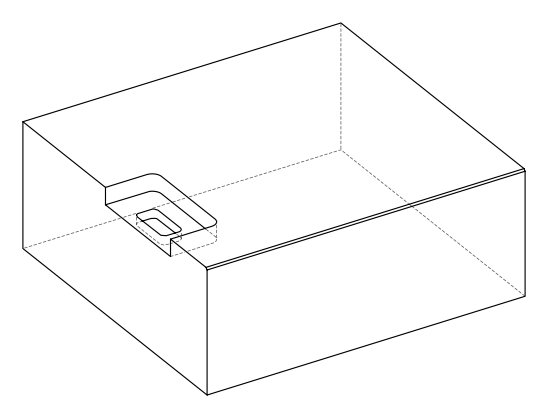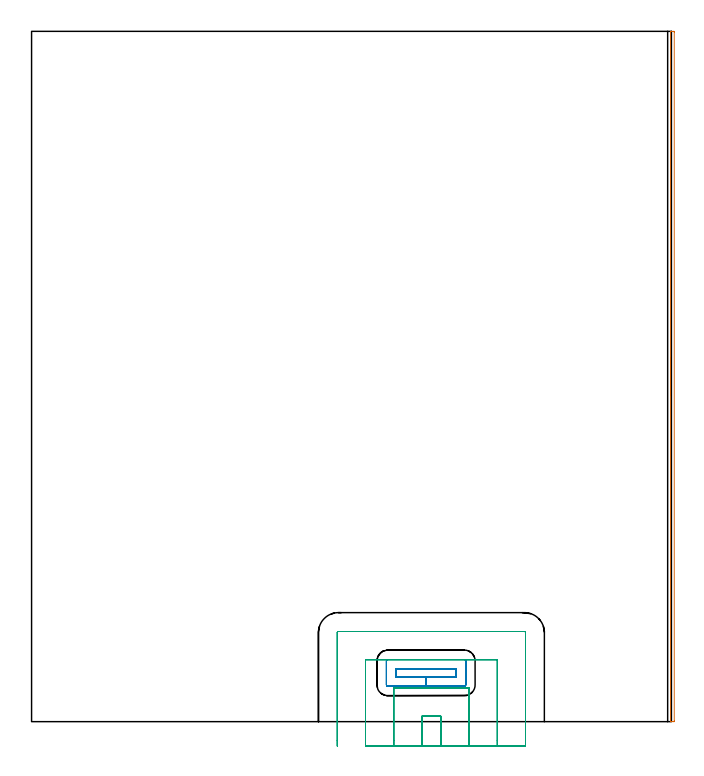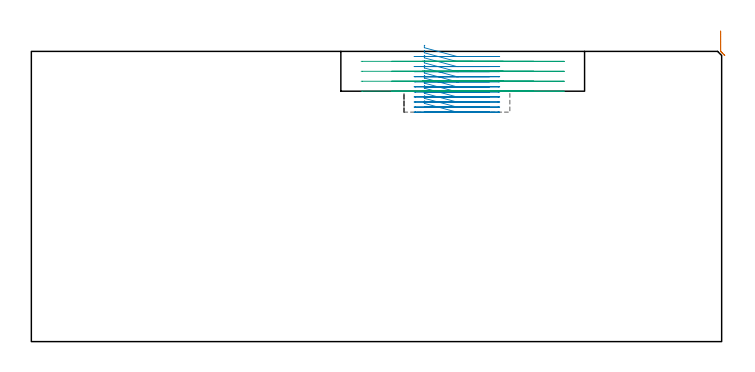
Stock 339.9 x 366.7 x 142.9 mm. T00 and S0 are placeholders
(PLAN: 3 operations, 2 tool changes, 15.8 min)
(1 AREA_MILL | FG_CHAMFER_SURFACE | UGT0205_001 | 3.08 min | 733 mm3)
(2 MILL_RECTANGULAR_POCKET | POCKET_RECTANGULAR_STRAIGHT | NXT0201_013 | Follow Part, ap 2.5, ae 75% | 5.6 min | 36874 mm3)
(3 MILL_SLOT | SLOT_PARTIAL_RECTANGULAR | UGT0201_104 | Follow Part, ap 5, ae 75% | 7.07 min | 111095 mm3)
(TOOL UGT0205_001 | Chamfer Mill 20 x 3 x 45 deg. | D20 FL50 Z2)
(TOOL NXT0201_013 | ENDMILL 10mm | D10 FL30 Z4)
(TOOL UGT0201_104 | End Mill 20 mm | D20 FL22 Z2)
(OP 1 AREA_MILL)
G17 G21 G94 G90
T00 M6
G54
G17 G0 G90 X339.401 Y173.35 S1061 M3
G43 Z152.9 H0
Z152.898
G94 G1 Y173.388 Z152.027 F250.
Y173.502 Z151.162
Y173.69 Z150.31
Y173.953 Z149.478
Y174.287 Z148.672
Y174.69 Z147.898
Y175.158 Z147.163
Y175.689 Z146.47
Y176.279 Z145.827
Y176.922 Z145.238
Y177.614 Z144.707
Y178.35 Z144.238
Y179.124 Z143.835
Y179.93 Z143.501
Y180.762 Z143.239
Y181.613 Z143.05
Y182.478 Z142.936
Y183.35 Z142.898
X339.4 Y366.526 Z142.9
X339.403 Y366.691 Z142.888
X339.443 Y366.7 Z142.848
X339.832 Z142.467
X340.152 Z142.147
X340.844 Z141.451
X341.19 Z141.106
X341.391 Y366.698 Z140.905
X341.397 Y366.526 Z140.903
X341.4 Y366.247 Z140.9
Y0.342
X341.398 Y0.174 Z140.902
X341.391 Y0.002 Z140.905
X341.19 Y0. Z141.106
X340.844 Z141.451
X340.152 Z142.147
X339.833 Z142.467
X339.443 Z142.848
X339.407 Z142.884
X339.402 Y0.095 Z142.893
Y0.127 Z142.896
X339.403 Y0.173 Z142.897
X339.401 Y183.35 Z142.898
Y184.221 Z142.936
Y185.086 Z143.05
Y185.938 Z143.239
Y186.77 Z143.502
Y187.576 Z143.835
Y188.35 Z144.238
Y189.086 Z144.707
Y189.778 Z145.238
Y190.421 Z145.827
Y191.01 Z146.471
Y191.541 Z147.163
Y192.01 Z147.898
Y192.413 Z148.672
Y192.747 Z149.478
Y193.009 Z150.31
Y193.198 Z151.162
Y193.312 Z152.027
Y193.35 Z152.899
G0 Z152.9
M5
M2
(OP 2 MILL_RECTANGULAR_POCKET)
G17 G21 G94 G90
T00 M6
G54
G17 G0 G90 X193.745 Y28. S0 M3
G43 Z152.9 H0
Z145.9
G94 G1 X193.5 Z145.834 F250.
Y23.8 Z144.709
X209.55 Z140.408
X225.6 F500.
Y28.
X193.5
Y23.8
X209.55
Y18.8
X229.9
G3 X230.6 Y19.5 R0.7
G1 Y32.3
G3 X229.9 Y33. R0.7
G1 X189.2
G3 X188.5 Y32.3 R0.7
G1 Y19.5
G3 X189.2 Y18.8 R0.7
G1 X209.55
X210.55
G0 X193.745 Y28. Z143.408
G1 X193.5 Z143.343 F250.
Y23.8 Z142.217
X209.55 Z137.917
X225.6 F500.
Y28.
X193.5
Y23.8
X209.55
Y18.8
X229.9
G3 X230.6 Y19.5 R0.7
G1 Y32.3
G3 X229.9 Y33. R0.7
G1 X189.2
G3 X188.5 Y32.3 R0.7
G1 Y19.5
G3 X189.2 Y18.8 R0.7
G1 X209.55
X210.55
G0 X193.745 Y28. Z140.917
G1 X193.5 Z140.851 F250.
Y23.8 Z139.726
X209.55 Z135.425
X225.6 F500.
Y28.
X193.5
Y23.8
X209.55
Y18.8
X229.9
G3 X230.6 Y19.5 R0.7
G1 Y32.3
G3 X229.9 Y33. R0.7
G1 X189.2
G3 X188.5 Y32.3 R0.7
G1 Y19.5
G3 X189.2 Y18.8 R0.7
G1 X209.55
X210.55
G0 X193.745 Y28. Z138.425
G1 X193.5 Z138.359 F250.
Y23.8 Z137.234
X209.55 Z132.933
X225.6 F500.
Y28.
X193.5
Y23.8
X209.55
Y18.8
X229.9
G3 X230.6 Y19.5 R0.7
G1 Y32.3
G3 X229.9 Y33. R0.7
G1 X189.2
G3 X188.5 Y32.3 R0.7
G1 Y19.5
G3 X189.2 Y18.8 R0.7
G1 X209.55
X210.55
G0 X193.745 Y28. Z135.933
G1 X193.5 Z135.868 F250.
Y23.8 Z134.742
X209.55 Z130.442
X225.6 F500.
Y28.
X193.5
Y23.8
X209.55
Y18.8
X229.9
G3 X230.6 Y19.5 R0.7
G1 Y32.3
G3 X229.9 Y33. R0.7
G1 X189.2
G3 X188.5 Y32.3 R0.7
G1 Y19.5
G3 X189.2 Y18.8 R0.7
G1 X209.55
X210.55
G0 X193.745 Y28. Z133.442
G1 X193.5 Z133.376 F250.
Y23.8 Z132.251
X209.55 Z127.95
X225.6 F500.
Y28.
X193.5
Y23.8
X209.55
Y18.8
X229.9
G3 X230.6 Y19.5 R0.7
G1 Y32.3
G3 X229.9 Y33. R0.7
G1 X189.2
G3 X188.5 Y32.3 R0.7
G1 Y19.5
G3 X189.2 Y18.8 R0.7
G1 X209.55
X210.55
G0 X193.745 Y28. Z130.95
G1 X193.5 Z130.884 F250.
Y23.8 Z129.759
X209.55 Z125.458
X225.6 F500.
Y28.
X193.5
Y23.8
X209.55
Y18.8
X229.9
G3 X230.6 Y19.5 R0.7
G1 Y32.3
G3 X229.9 Y33. R0.7
G1 X189.2
G3 X188.5 Y32.3 R0.7
G1 Y19.5
G3 X189.2 Y18.8 R0.7
G1 X209.55
X210.55
G0 X193.745 Y28. Z128.458
G1 X193.5 Z128.393 F250.
Y23.8 Z127.267
X209.55 Z122.967
X225.6 F500.
Y28.
X193.5
Y23.8
X209.55
Y18.8
X229.9
G3 X230.6 Y19.5 R0.7
G1 Y32.3
G3 X229.9 Y33. R0.7
G1 X189.2
G3 X188.5 Y32.3 R0.7
G1 Y19.5
G3 X189.2 Y18.8 R0.7
G1 X209.55
X210.55
G0 X193.745 Y28. Z125.967
G1 X193.5 Z125.901 F250.
Y23.8 Z124.776
X209.55 Z120.475
X225.6 F500.
Y28.
X193.5
Y23.8
X209.55
Y18.8
X229.9
G3 X230.6 Y19.5 R0.7
G1 Y32.3
G3 X229.9 Y33. R0.7
G1 X189.2
G3 X188.5 Y32.3 R0.7
G1 Y19.5
G3 X189.2 Y18.8 R0.7
G1 X209.55
X210.55
G0 X193.745 Y28. Z123.475
G1 X193.5 Z123.409 F250.
Y23.8 Z122.284
X209.55 Z117.983
X225.6 F500.
Y28.
X193.5
Y23.8
X209.55
Y18.8
X229.9
G3 X230.6 Y19.5 R0.7
G1 Y32.3
G3 X229.9 Y33. R0.7
G1 X189.2
G3 X188.5 Y32.3 R0.7
G1 Y19.5
G3 X189.2 Y18.8 R0.7
G1 X209.55
X210.55
G0 X193.745 Y28. Z120.983
G1 X193.5 Z120.918 F250.
Y23.8 Z119.792
X209.55 Z115.492
X225.6 F500.
Y28.
X193.5
Y23.8
X209.55
Y18.8
X229.9
G3 X230.6 Y19.5 R0.7
G1 Y32.3
G3 X229.9 Y33. R0.7
G1 X189.2
G3 X188.5 Y32.3 R0.7
G1 Y19.5
G3 X189.2 Y18.8 R0.7
G1 X209.55
X210.55
G0 X193.745 Y28. Z118.492
G1 X193.5 Z118.426 F250.
Y23.8 Z117.301
X209.55 Z113.
X225.6 F500.
Y28.
X193.5
Y23.8
X209.55
Y18.8
X229.9
G3 X230.6 Y19.5 R0.7
G1 Y32.3
G3 X229.9 Y33. R0.7
G1 X189.2
G3 X188.5 Y32.3 R0.7
G1 Y19.5
G3 X189.2 Y18.8 R0.7
G1 X209.55
X210.55
G0 Z152.9
M5
M2
(OP 3 MILL_SLOT)
G17 G21 G94 G90
T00 M6
G54
G17 G0 G90 X217.4 Y-13. S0 M3
G43 Z152.9 H0
Z138.
G94 G1 Y-10. F250.
Y2.9 F500.
X207.4
Y-10.
Y-13. F250.
X232.4
Y-10.
Y17.9 F500.
X192.4
Y-10.
Y-13. F250.
X247.4
Y-10.
Y32.9 F500.
X177.4
Y-10.
Y-13. F250.
X262.4
Y-10.
Y47.3 F500.
G3 X261.8 Y47.9 R0.6
G1 X163.
G3 X162.4 Y47.3 R0.6
G1 Y-10.
Y-13. F250.
G0 X217.4 Z133.1
G1 Y-10.
Y2.9 F500.
X207.4
Y-10.
Y-13. F250.
X232.4
Y-10.
Y17.9 F500.
X192.4
Y-10.
Y-13. F250.
X247.4
Y-10.
Y32.9 F500.
X177.4
Y-10.
Y-13. F250.
X262.4
Y-10.
Y47.3 F500.
G3 X261.8 Y47.9 R0.6
G1 X163.
G3 X162.4 Y47.3 R0.6
G1 Y-10.
Y-13. F250.
G0 X217.4 Z128.2
G1 Y-10.
Y2.9 F500.
X207.4
Y-10.
Y-13. F250.
X232.4
Y-10.
Y17.9 F500.
X192.4
Y-10.
Y-13. F250.
X247.4
Y-10.
Y32.9 F500.
X177.4
Y-10.
Y-13. F250.
X262.4
Y-10.
Y47.3 F500.
G3 X261.8 Y47.9 R0.6
G1 X163.
G3 X162.4 Y47.3 R0.6
G1 Y-10.
Y-13. F250.
G0 X217.4 Z123.3
G1 Y-10.
Y2.9 F500.
X207.4
Y-10.
Y-13. F250.
X232.4
Y-10.
Y17.9 F500.
X192.4
Y-10.
Y-13. F250.
X247.4
Y-10.
Y32.9 F500.
X177.4
Y-10.
Y-13. F250.
X262.4
Y-10.
Y47.3 F500.
G3 X261.8 Y47.9 R0.6
G1 X163.
G3 X162.4 Y47.3 R0.6
G1 Y-10.
Y-13. F250.
G0 Z152.9
M5
M2
